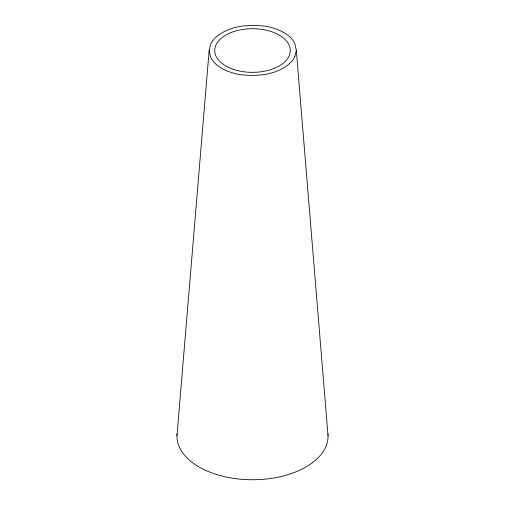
<?xml version="1.0" encoding="UTF-8"?>
<svg xmlns="http://www.w3.org/2000/svg" width="505" height="505" viewBox="0 0 505 505"><rect width="100%" height="100%" fill="white"/><g stroke="black" fill="none" stroke-linecap="round" stroke-linejoin="round"><path stroke-width="0.76" d="M209.146 50.582L176.939 436.124A75.561 43.626 0 0 0 252.5 479.75A75.561 43.626 0 0 0 328.061 436.124L296.315 50.247L294.907 43.739A42.811 24.713 0 0 0 264.298 26.064L253.024 25.25L241.731 26.153A44.377 25.622 0 0 0 210.705 44.068L209.146 50.582L210.553 57.09A42.811 24.713 0 0 0 241.163 74.765L252.437 75.58L263.724 74.677A44.377 25.622 0 0 0 294.75 56.762M294.756 56.762L296.315 50.247M176.952 435.373A75.561 43.626 0 0 1 177.04 433.858M327.96 433.858A75.561 43.626 0 0 1 328.048 435.373M233.613 69.425A37.78 21.81 0 0 0 290.28 50.532A37.78 21.81 0 0 0 233.613 31.645A37.78 21.81 0 0 0 233.613 69.425"/></g></svg>
